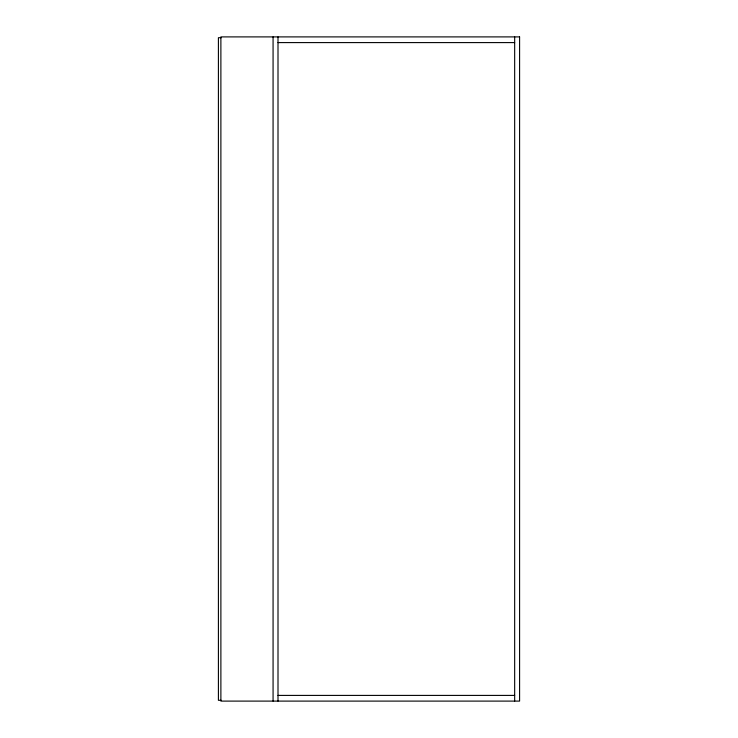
<?xml version="1.0" encoding="UTF-8"?>
<svg xmlns="http://www.w3.org/2000/svg" width="738" height="738" viewBox="0 0 738 738"><rect width="100%" height="100%" fill="white"/><g stroke="black" fill="none" stroke-linecap="round" stroke-linejoin="round"><path stroke-width="1.11" d="M221.252 37.693L218.411 37.693L218.411 700.307L221.252 700.307M278.005 42.592L514.663 42.592M278.005 695.408L514.663 695.408M514.663 36.9L514.663 701.1M278.005 36.9L278.005 701.1M273.069 36.9L273.069 701.1M519.589 36.9L220.883 36.9L220.883 701.1L519.589 701.1L519.589 36.9"/></g></svg>
